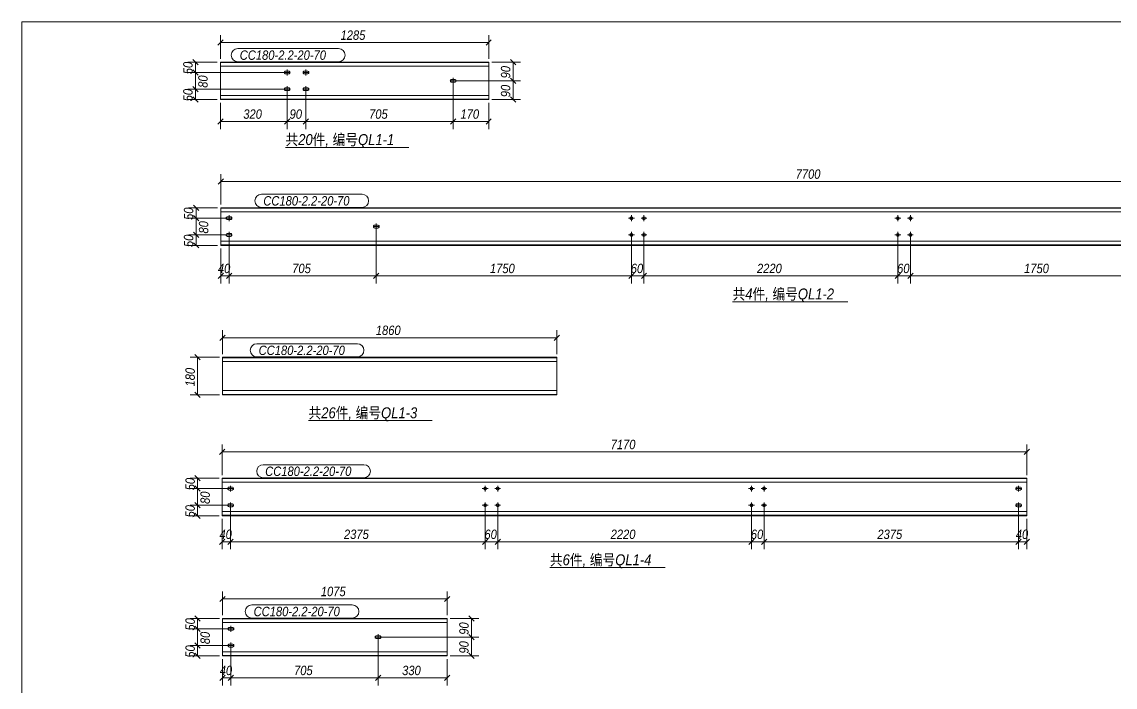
# Model space of a CAD drawing. Extents: x 857 to 4439, y -1249 to 4637.
# Drawn here: x 859.8 to 1208.8, y 3924.2 to 4136.6 of the extents above; entities that cross this region are included whole.
import ezdxf

# ---------------------------------------------------------------- set-up
doc = ezdxf.new("R2010")
doc.units = 0
doc.header["$LTSCALE"] = 1000
doc.header["$MEASUREMENT"] = 0
doc.linetypes.add('XKITLINE00', pattern=[0])
doc.linetypes.add('XKITLINE02', pattern=[4, 2, -2])
for name, color, linetype, lineweight in [('Bolt', 7, 'Continuous', 0), ('DrawingSheet', 5, 'Continuous', 0), ('OtherObjectType', 1, 'Continuous', 0), ('Part', 2, 'Continuous', 0), ('PartMark', 3, 'Continuous', 0), ('Z-DIMENSIONS', 1, 'Continuous', 0)]:
    doc.layers.add(name, color=color, linetype=linetype, lineweight=lineweight)
doc.styles.add('Arial Italic', font='ariali.ttf')

# ---------------------------------------------------------------- blocks, each defined once
blk = doc.blocks.new('墙面檩条1')
at = {"layer": 'Bolt', "color": 3, "linetype": 'XKITLINE00', "lineweight": 0}
for p, q in [((88.79, 399.02), (88.76, 398.84)), ((88.76, 398.84), (88.76, 398.84)), ((88.76, 398.84), (88.79, 398.66)), ((90.63, 398.84), (88.76, 398.84)), ((88.9, 399.17), (88.79, 399.02)), ((88.79, 398.66), (88.9, 398.51)), ((89.05, 399.27), (88.9, 399.17)), ((88.9, 398.51), (89.05, 398.41)), ((89.23, 399.31), (89.05, 399.27)), ((89.05, 398.41), (89.23, 398.38)), ((90.16, 399.31), (89.23, 399.31)), ((89.23, 398.38), (90.16, 398.38)), ((89.69, 399.78), (89.69, 397.91)), ((90.34, 399.27), (90.16, 399.31)), ((90.16, 398.38), (90.34, 398.41)), ((90.49, 399.17), (90.34, 399.27)), ((90.34, 398.41), (90.49, 398.51)), ((90.59, 399.02), (90.49, 399.17)), ((90.49, 398.51), (90.59, 398.66)), ((90.63, 398.84), (90.59, 399.02)), ((90.59, 398.66), (90.63, 398.84)), ((90.63, 398.84), (90.63, 398.84)), ((94.79, 399.02), (94.76, 398.84)), ((94.76, 398.84), (94.76, 398.84)), ((94.76, 398.84), (94.79, 398.66)), ((96.63, 398.84), (94.76, 398.84)), ((94.9, 399.17), (94.79, 399.02)), ((94.79, 398.66), (94.9, 398.51)), ((95.05, 399.27), (94.9, 399.17)), ((94.9, 398.51), (95.05, 398.41)), ((95.23, 399.31), (95.05, 399.27)), ((95.05, 398.41), (95.23, 398.38)), ((96.16, 399.31), (95.23, 399.31)), ((95.23, 398.38), (96.16, 398.38)), ((95.69, 399.78), (95.69, 397.91)), ((96.34, 399.27), (96.16, 399.31)), ((96.16, 398.38), (96.34, 398.41)), ((96.49, 399.17), (96.34, 399.27)), ((96.34, 398.41), (96.49, 398.51)), ((96.59, 399.02), (96.49, 399.17)), ((96.49, 398.51), (96.59, 398.66)), ((96.63, 398.84), (96.59, 399.02)), ((96.59, 398.66), (96.63, 398.84)), ((96.63, 398.84), (96.63, 398.84)), ((89.69, 394.44), (89.69, 392.58)), ((95.69, 394.44), (95.69, 392.58)), ((141.79, 396.35), (141.76, 396.18)), ((141.76, 396.18), (141.76, 396.18)), ((141.76, 396.18), (141.79, 396)), ((143.63, 396.18), (141.76, 396.18)), ((141.9, 396.51), (141.79, 396.35)), ((141.79, 396), (141.9, 395.85)), ((142.05, 396.61), (141.9, 396.51)), ((141.9, 395.85), (142.05, 395.74)), ((142.23, 396.64), (142.05, 396.61)), ((142.05, 395.74), (142.23, 395.71)), ((143.16, 396.64), (142.23, 396.64)), ((142.23, 395.71), (143.16, 395.71)), ((142.69, 397.11), (142.69, 395.24)), ((143.34, 396.61), (143.16, 396.64)), ((143.16, 395.71), (143.34, 395.74)), ((143.49, 396.51), (143.34, 396.61)), ((143.34, 395.74), (143.49, 395.85)), ((143.59, 396.35), (143.49, 396.51)), ((143.49, 395.85), (143.59, 396)), ((143.63, 396.18), (143.59, 396.35)), ((143.59, 396), (143.63, 396.18)), ((143.63, 396.18), (143.63, 396.18)), ((88.79, 393.69), (88.76, 393.51)), ((88.76, 393.51), (88.76, 393.51)), ((88.76, 393.51), (88.79, 393.33)), ((90.63, 393.51), (88.76, 393.51)), ((88.9, 393.84), (88.79, 393.69)), ((88.79, 393.33), (88.9, 393.18)), ((89.05, 393.94), (88.9, 393.84)), ((88.9, 393.18), (89.05, 393.08)), ((89.23, 393.98), (89.05, 393.94)), ((89.05, 393.08), (89.23, 393.04)), ((90.16, 393.98), (89.23, 393.98)), ((89.23, 393.04), (90.16, 393.04)), ((90.34, 393.94), (90.16, 393.98)), ((90.16, 393.04), (90.34, 393.08)), ((90.49, 393.84), (90.34, 393.94)), ((90.34, 393.08), (90.49, 393.18)), ((90.59, 393.69), (90.49, 393.84)), ((90.49, 393.18), (90.59, 393.33)), ((90.63, 393.51), (90.59, 393.69)), ((90.59, 393.33), (90.63, 393.51)), ((90.63, 393.51), (90.63, 393.51)), ((94.79, 393.69), (94.76, 393.51)), ((94.76, 393.51), (94.76, 393.51)), ((94.76, 393.51), (94.79, 393.33)), ((96.63, 393.51), (94.76, 393.51)), ((94.9, 393.84), (94.79, 393.69)), ((94.79, 393.33), (94.9, 393.18)), ((95.05, 393.94), (94.9, 393.84)), ((94.9, 393.18), (95.05, 393.08)), ((95.23, 393.98), (95.05, 393.94)), ((95.05, 393.08), (95.23, 393.04)), ((96.16, 393.98), (95.23, 393.98)), ((95.23, 393.04), (96.16, 393.04)), ((96.34, 393.94), (96.16, 393.98)), ((96.16, 393.04), (96.34, 393.08)), ((96.49, 393.84), (96.34, 393.94)), ((96.34, 393.08), (96.49, 393.18)), ((96.59, 393.69), (96.49, 393.84)), ((96.49, 393.18), (96.59, 393.33)), ((96.63, 393.51), (96.59, 393.69)), ((96.59, 393.33), (96.63, 393.51)), ((96.63, 393.51), (96.63, 393.51)), ((70.24, 352.51), (70.21, 352.33)), ((70.34, 352.66), (70.24, 352.51)), ((70.49, 352.76), (70.34, 352.66)), ((70.67, 352.8), (70.49, 352.76)), ((71.61, 352.8), (70.67, 352.8)), ((71.14, 351.4), (71.14, 353.27)), ((71.78, 352.76), (71.61, 352.8)), ((71.94, 352.66), (71.78, 352.76)), ((72.04, 352.51), (71.94, 352.66)), ((72.07, 352.33), (72.04, 352.51)), ((199.6, 351.4), (199.6, 353.27)), ((203.6, 351.4), (203.6, 353.27)), ((284.64, 351.4), (284.64, 353.27)), ((288.64, 351.4), (288.64, 353.27)), ((70.21, 352.33), (70.21, 352.33)), ((70.21, 352.33), (70.24, 352.15)), ((70.21, 352.33), (72.07, 352.33)), ((70.24, 352.15), (70.34, 352)), ((70.34, 352), (70.49, 351.9)), ((70.49, 351.9), (70.67, 351.87)), ((70.67, 351.87), (71.61, 351.87)), ((71.61, 351.87), (71.78, 351.9)), ((71.78, 351.9), (71.94, 352)), ((71.94, 352), (72.04, 352.15)), ((72.04, 352.15), (72.07, 352.33)), ((72.07, 352.33), (72.07, 352.33)), ((117.24, 349.85), (117.21, 349.67)), ((117.21, 349.67), (117.21, 349.67)), ((117.21, 349.67), (117.24, 349.49)), ((117.21, 349.67), (119.07, 349.67)), ((117.34, 350), (117.24, 349.85)), ((117.24, 349.49), (117.34, 349.34)), ((117.49, 350.1), (117.34, 350)), ((117.34, 349.34), (117.49, 349.24)), ((117.67, 350.13), (117.49, 350.1)), ((117.49, 349.24), (117.67, 349.2)), ((118.61, 350.13), (117.67, 350.13)), ((117.67, 349.2), (118.61, 349.2)), ((118.14, 348.73), (118.14, 350.6)), ((118.78, 350.1), (118.61, 350.13)), ((118.61, 349.2), (118.78, 349.24)), ((118.94, 350), (118.78, 350.1)), ((118.78, 349.24), (118.94, 349.34)), ((119.04, 349.85), (118.94, 350)), ((118.94, 349.34), (119.04, 349.49)), ((119.07, 349.67), (119.04, 349.85)), ((119.04, 349.49), (119.07, 349.67)), ((119.07, 349.67), (119.07, 349.67)), ((200.54, 352.33), (198.67, 352.33)), ((204.54, 352.33), (202.67, 352.33)), ((285.57, 352.33), (283.7, 352.33)), ((289.57, 352.33), (287.7, 352.33)), ((70.24, 347.18), (70.21, 347)), ((70.21, 347), (70.21, 347)), ((70.21, 347), (70.24, 346.82)), ((70.21, 347), (72.07, 347)), ((70.34, 347.33), (70.24, 347.18)), ((70.24, 346.82), (70.34, 346.67)), ((70.49, 347.43), (70.34, 347.33)), ((70.34, 346.67), (70.49, 346.57)), ((70.67, 347.47), (70.49, 347.43)), ((70.49, 346.57), (70.67, 346.53)), ((71.61, 347.47), (70.67, 347.47)), ((70.67, 346.53), (71.61, 346.53)), ((71.14, 346.07), (71.14, 347.93)), ((71.78, 347.43), (71.61, 347.47)), ((71.61, 346.53), (71.78, 346.57)), ((71.94, 347.33), (71.78, 347.43)), ((71.78, 346.57), (71.94, 346.67)), ((72.04, 347.18), (71.94, 347.33)), ((71.94, 346.67), (72.04, 346.82)), ((72.07, 347), (72.04, 347.18)), ((72.04, 346.82), (72.07, 347)), ((72.07, 347), (72.07, 347)), ((200.54, 347), (198.67, 347)), ((199.6, 346.07), (199.6, 347.93)), ((204.54, 347), (202.67, 347)), ((203.6, 346.07), (203.6, 347.93)), ((285.57, 347), (283.7, 347)), ((284.64, 346.07), (284.64, 347.93)), ((289.57, 347), (287.7, 347)), ((288.64, 346.07), (288.64, 347.93)), ((70.74, 266.21), (70.7, 266.03)), ((70.7, 266.03), (70.7, 266.03)), ((70.7, 266.03), (70.74, 265.85)), ((70.7, 266.03), (72.57, 266.03)), ((70.84, 266.36), (70.74, 266.21)), ((70.74, 265.85), (70.84, 265.7)), ((70.99, 266.46), (70.84, 266.36)), ((70.84, 265.7), (70.99, 265.6)), ((71.17, 266.5), (70.99, 266.46)), ((70.99, 265.6), (71.17, 265.56)), ((72.1, 266.5), (71.17, 266.5)), ((71.17, 265.56), (72.1, 265.56)), ((71.64, 265.1), (71.64, 266.96)), ((72.28, 266.46), (72.1, 266.5)), ((72.1, 265.56), (72.28, 265.6)), ((72.43, 266.36), (72.28, 266.46)), ((72.28, 265.6), (72.43, 265.7)), ((72.54, 266.21), (72.43, 266.36)), ((72.43, 265.7), (72.54, 265.85)), ((72.57, 266.03), (72.54, 266.21)), ((72.54, 265.85), (72.57, 266.03)), ((72.57, 266.03), (72.57, 266.03)), ((153.83, 266.03), (151.96, 266.03)), ((152.9, 265.1), (152.9, 266.96)), ((157.83, 266.03), (155.96, 266.03)), ((156.9, 265.1), (156.9, 266.96)), ((238.86, 266.03), (237, 266.03)), ((237.93, 265.1), (237.93, 266.96)), ((242.86, 266.03), (241, 266.03)), ((241.93, 265.1), (241.93, 266.96)), ((322.29, 266.21), (322.26, 266.03)), ((322.26, 266.03), (322.26, 266.03)), ((322.26, 266.03), (322.29, 265.85)), ((322.26, 266.03), (324.12, 266.03)), ((322.39, 266.36), (322.29, 266.21)), ((322.29, 265.85), (322.39, 265.7)), ((322.54, 266.46), (322.39, 266.36)), ((322.39, 265.7), (322.54, 265.6)), ((322.72, 266.5), (322.54, 266.46)), ((322.54, 265.6), (322.72, 265.56)), ((323.66, 266.5), (322.72, 266.5)), ((322.72, 265.56), (323.66, 265.56)), ((323.19, 265.1), (323.19, 266.96)), ((323.84, 266.46), (323.66, 266.5)), ((323.66, 265.56), (323.84, 265.6)), ((323.99, 266.36), (323.84, 266.46)), ((323.84, 265.6), (323.99, 265.7)), ((324.09, 266.21), (323.99, 266.36)), ((323.99, 265.7), (324.09, 265.85)), ((324.12, 266.03), (324.09, 266.21)), ((324.09, 265.85), (324.12, 266.03)), ((324.12, 266.03), (324.12, 266.03)), ((70.74, 260.88), (70.7, 260.7)), ((70.7, 260.7), (70.7, 260.7)), ((70.7, 260.7), (70.74, 260.52)), ((70.7, 260.7), (72.57, 260.7)), ((70.84, 261.03), (70.74, 260.88)), ((70.74, 260.52), (70.84, 260.37)), ((70.99, 261.13), (70.84, 261.03)), ((70.84, 260.37), (70.99, 260.27)), ((71.17, 261.16), (70.99, 261.13)), ((70.99, 260.27), (71.17, 260.23)), ((72.1, 261.16), (71.17, 261.16)), ((71.17, 260.23), (72.1, 260.23)), ((71.64, 259.76), (71.64, 261.63)), ((72.28, 261.13), (72.1, 261.16)), ((72.1, 260.23), (72.28, 260.27)), ((72.43, 261.03), (72.28, 261.13)), ((72.28, 260.27), (72.43, 260.37)), ((72.54, 260.88), (72.43, 261.03)), ((72.43, 260.37), (72.54, 260.52)), ((72.57, 260.7), (72.54, 260.88)), ((72.54, 260.52), (72.57, 260.7)), ((72.57, 260.7), (72.57, 260.7)), ((153.83, 260.7), (151.96, 260.7)), ((152.9, 259.76), (152.9, 261.63)), ((157.83, 260.7), (155.96, 260.7)), ((156.9, 259.76), (156.9, 261.63)), ((238.86, 260.7), (237, 260.7)), ((237.93, 259.76), (237.93, 261.63)), ((242.86, 260.7), (241, 260.7)), ((241.93, 259.76), (241.93, 261.63)), ((322.29, 260.88), (322.26, 260.7)), ((322.26, 260.7), (322.26, 260.7)), ((322.26, 260.7), (322.29, 260.52)), ((322.26, 260.7), (324.12, 260.7)), ((322.39, 261.03), (322.29, 260.88)), ((322.29, 260.52), (322.39, 260.37)), ((322.54, 261.13), (322.39, 261.03)), ((322.39, 260.37), (322.54, 260.27)), ((322.72, 261.16), (322.54, 261.13)), ((322.54, 260.27), (322.72, 260.23)), ((323.66, 261.16), (322.72, 261.16)), ((322.72, 260.23), (323.66, 260.23)), ((323.19, 259.76), (323.19, 261.63)), ((323.84, 261.13), (323.66, 261.16)), ((323.66, 260.23), (323.84, 260.27)), ((323.99, 261.03), (323.84, 261.13)), ((323.84, 260.27), (323.99, 260.37)), ((324.09, 260.88), (323.99, 261.03)), ((323.99, 260.37), (324.09, 260.52)), ((324.12, 260.7), (324.09, 260.88)), ((324.09, 260.52), (324.12, 260.7)), ((324.12, 260.7), (324.12, 260.7)), ((70.83, 221.44), (70.79, 221.26)), ((70.79, 221.26), (70.79, 221.26)), ((70.79, 221.26), (70.83, 221.09)), ((72.66, 221.26), (70.79, 221.26)), ((70.93, 221.59), (70.83, 221.44)), ((70.83, 221.09), (70.93, 220.93)), ((71.08, 221.7), (70.93, 221.59)), ((70.93, 220.93), (71.08, 220.83)), ((71.26, 221.73), (71.08, 221.7)), ((71.08, 220.83), (71.26, 220.8)), ((72.19, 221.73), (71.26, 221.73)), ((71.26, 220.8), (72.19, 220.8)), ((71.73, 222.2), (71.73, 220.33)), ((72.37, 221.7), (72.19, 221.73)), ((72.19, 220.8), (72.37, 220.83)), ((72.52, 221.59), (72.37, 221.7)), ((72.37, 220.83), (72.52, 220.93)), ((72.62, 221.44), (72.52, 221.59)), ((72.52, 220.93), (72.62, 221.09)), ((72.66, 221.26), (72.62, 221.44)), ((72.62, 221.09), (72.66, 221.26)), ((72.66, 221.26), (72.66, 221.26)), ((71.26, 216.4), (71.08, 216.36)), ((72.19, 216.4), (71.26, 216.4)), ((71.73, 216.86), (71.73, 215)), ((72.37, 216.36), (72.19, 216.4)), ((117.83, 218.78), (117.79, 218.6)), ((117.79, 218.6), (117.79, 218.6)), ((117.79, 218.6), (117.83, 218.42)), ((119.66, 218.6), (117.79, 218.6)), ((117.93, 218.93), (117.83, 218.78)), ((117.83, 218.42), (117.93, 218.27)), ((118.08, 219.03), (117.93, 218.93)), ((117.93, 218.27), (118.08, 218.17)), ((118.26, 219.06), (118.08, 219.03)), ((118.08, 218.17), (118.26, 218.13)), ((119.19, 219.06), (118.26, 219.06)), ((118.26, 218.13), (119.19, 218.13)), ((118.73, 219.53), (118.73, 217.66)), ((119.37, 219.03), (119.19, 219.06)), ((119.19, 218.13), (119.37, 218.17)), ((119.52, 218.93), (119.37, 219.03)), ((119.37, 218.17), (119.52, 218.27)), ((119.62, 218.78), (119.52, 218.93)), ((119.52, 218.27), (119.62, 218.42)), ((119.66, 218.6), (119.62, 218.78)), ((119.62, 218.42), (119.66, 218.6)), ((119.66, 218.6), (119.66, 218.6)), ((70.83, 216.11), (70.79, 215.93)), ((70.79, 215.93), (70.79, 215.93)), ((70.79, 215.93), (70.83, 215.75)), ((72.66, 215.93), (70.79, 215.93)), ((70.93, 216.26), (70.83, 216.11)), ((70.83, 215.75), (70.93, 215.6)), ((71.08, 216.36), (70.93, 216.26)), ((70.93, 215.6), (71.08, 215.5)), ((71.08, 215.5), (71.26, 215.46)), ((71.26, 215.46), (72.19, 215.46)), ((72.19, 215.46), (72.37, 215.5)), ((72.52, 216.26), (72.37, 216.36)), ((72.37, 215.5), (72.52, 215.6)), ((72.62, 216.11), (72.52, 216.26)), ((72.52, 215.6), (72.62, 215.75)), ((72.66, 215.93), (72.62, 216.11)), ((72.62, 215.75), (72.66, 215.93)), ((72.66, 215.93), (72.66, 215.93))]:
    blk.add_line(p, q, dxfattribs=at)
for centre in [(199.6, 352.33), (203.6, 352.33), (284.64, 352.33), (288.64, 352.33), (199.6, 347), (203.6, 347), (284.64, 347), (288.64, 347), (152.9, 266.03), (156.9, 266.03), (237.93, 266.03), (241.93, 266.03), (152.9, 260.7), (156.9, 260.7), (237.93, 260.7), (241.93, 260.7)]:
    blk.add_circle(centre, 0.467, dxfattribs=at)
at = {"layer": 'DrawingSheet', "color": 5, "linetype": 'XKITLINE00', "lineweight": 0}
for p, q in [((589, 415), (5, 415)), ((5, 415), (5, 5))]:
    blk.add_line(p, q, dxfattribs=at)
at = {"layer": 'OtherObjectType', "color": 1, "linetype": 'XKITLINE00', "lineweight": 0}
for p, q in [((89.16, 374.92), (128.58, 374.92)), ((231.88, 325.65), (268.7, 325.65)), ((96.51, 287.71), (135.93, 287.71)), ((173.57, 240.79), (210.39, 240.79))]:
    blk.add_line(p, q, dxfattribs=at)
at = {"layer": 'Part', "color": 2, "linetype": 'XKITLINE00', "lineweight": 0}
for p, q in [((68.36, 390.18), (68.36, 402.18)), ((154.03, 402.18), (68.36, 402.18)), ((154.03, 390.18), (154.03, 402.18)), ((154.03, 400.84), (68.36, 400.84)), ((154.03, 391.51), (68.36, 391.51)), ((154.03, 390.18), (68.36, 390.18)), ((68.47, 343.67), (68.47, 355.67)), ((159.04, 355.67), (68.47, 355.67)), ((159.04, 354.33), (68.47, 354.33)), ((244.07, 355.67), (159.14, 355.67)), ((244.07, 354.33), (159.14, 354.33)), ((329.1, 355.67), (244.17, 355.67)), ((329.1, 354.33), (244.17, 354.33)), ((444.47, 355.67), (329.2, 355.67)), ((444.47, 354.33), (329.2, 354.33)), ((159.04, 345), (68.47, 345)), ((159.04, 343.67), (68.47, 343.67)), ((244.07, 345), (159.14, 345)), ((244.07, 343.67), (159.14, 343.67)), ((329.1, 345), (244.17, 345)), ((329.1, 343.67), (244.17, 343.67)), ((444.47, 345), (329.2, 345)), ((444.47, 343.67), (329.2, 343.67)), ((69.06, 295.96), (69.06, 307.96)), ((122.39, 307.96), (69.06, 307.96)), ((175.83, 307.96), (122.49, 307.96)), ((175.83, 295.96), (175.83, 307.96)), ((122.39, 306.63), (69.06, 306.63)), ((175.83, 306.63), (122.49, 306.63)), ((122.39, 297.29), (69.06, 297.29)), ((175.83, 297.29), (122.49, 297.29)), ((122.39, 295.96), (69.06, 295.96)), ((175.83, 295.96), (122.49, 295.96)), ((68.97, 257.36), (68.97, 269.36)), ((112.33, 269.36), (68.97, 269.36)), ((197.36, 269.36), (112.43, 269.36)), ((282.4, 269.36), (197.46, 269.36)), ((325.86, 269.36), (282.5, 269.36)), ((325.86, 257.36), (325.86, 269.36)), ((112.33, 268.03), (68.97, 268.03)), ((197.36, 268.03), (112.43, 268.03)), ((282.4, 268.03), (197.46, 268.03)), ((325.86, 268.03), (282.5, 268.03)), ((112.33, 258.7), (68.97, 258.7)), ((197.36, 258.7), (112.43, 258.7)), ((282.4, 258.7), (197.46, 258.7)), ((325.86, 258.7), (282.5, 258.7)), ((112.33, 257.36), (68.97, 257.36)), ((197.36, 257.36), (112.43, 257.36)), ((282.4, 257.36), (197.46, 257.36)), ((325.86, 257.36), (282.5, 257.36)), ((69.06, 212.6), (69.06, 224.6)), ((140.73, 224.6), (69.06, 224.6)), ((140.73, 212.6), (140.73, 224.6)), ((140.73, 223.26), (69.06, 223.26)), ((140.73, 213.93), (69.06, 213.93)), ((140.73, 212.6), (69.06, 212.6))]:
    blk.add_line(p, q, dxfattribs=at)
at = {"layer": 'Part', "color": 7, "linetype": 'XKITLINE02', "lineweight": 0}
for p, q in [((154.03, 402.03), (68.36, 402.03)), ((154.03, 390.32), (68.36, 390.32)), ((159.04, 355.52), (68.47, 355.52)), ((244.07, 355.52), (159.14, 355.52)), ((329.1, 355.52), (244.17, 355.52)), ((444.47, 355.52), (329.2, 355.52)), ((159.04, 343.81), (68.47, 343.81)), ((244.07, 343.81), (159.14, 343.81)), ((329.1, 343.81), (244.17, 343.81)), ((444.47, 343.81), (329.2, 343.81)), ((122.39, 307.81), (69.06, 307.81)), ((175.83, 307.81), (122.49, 307.81)), ((122.39, 296.11), (69.06, 296.11)), ((175.83, 296.11), (122.49, 296.11)), ((112.33, 269.22), (68.97, 269.22)), ((197.36, 269.22), (112.43, 269.22)), ((282.4, 269.22), (197.46, 269.22)), ((325.86, 269.22), (282.5, 269.22)), ((112.33, 257.51), (68.97, 257.51)), ((197.36, 257.51), (112.43, 257.51)), ((282.4, 257.51), (197.46, 257.51)), ((325.86, 257.51), (282.5, 257.51)), ((140.73, 224.45), (69.06, 224.45)), ((140.73, 212.74), (69.06, 212.74))]:
    blk.add_line(p, q, dxfattribs=at)
at = {"layer": 'PartMark', "color": 1, "linetype": 'XKITLINE00', "lineweight": 0}
for p, q in [((73.96, 406.48), (106.07, 406.48)), ((73.96, 402.28), (106.07, 402.28)), ((81.48, 359.97), (113.59, 359.97)), ((81.48, 355.77), (113.59, 355.77)), ((79.99, 312.26), (112.1, 312.26)), ((79.99, 308.06), (112.1, 308.06)), ((82.07, 273.66), (114.18, 273.66)), ((82.07, 269.46), (114.18, 269.46)), ((78.38, 228.9), (110.49, 228.9)), ((78.38, 224.7), (110.49, 224.7))]:
    blk.add_line(p, q, dxfattribs=at)
for centre, start, end in [((73.96, 404.38), 90, 270), ((106.07, 404.38), 270, 90), ((81.48, 357.87), 90, 270), ((113.59, 357.87), 270, 90), ((79.99, 310.16), 90, 270), ((112.1, 310.16), 270, 90), ((82.07, 271.56), 90, 270), ((114.18, 271.56), 270, 90), ((78.38, 226.8), 90, 270), ((110.49, 226.8), 270, 90)]:
    blk.add_arc(centre, 2.1, start, end, dxfattribs=at)
at = {"layer": 'Z-DIMENSIONS', "color": 4, "linetype": 'XKITLINE00', "lineweight": 0}
for p, q in [((69.21, 409.21), (67.51, 407.52)), ((68.36, 403.18), (68.36, 410.76)), ((68.36, 408.36), (154.03, 408.36)), ((154.87, 409.21), (153.18, 407.52)), ((154.03, 403.18), (154.03, 410.76)), ((67.36, 402.18), (58.01, 402.18)), ((59.57, 403.02), (61.26, 401.33)), ((60.41, 398.84), (60.41, 402.18)), ((155.03, 402.18), (164.23, 402.18)), ((160.98, 403.02), (162.68, 401.33)), ((161.83, 396.18), (161.83, 402.18)), ((88.69, 398.84), (58.01, 398.84)), ((88.69, 398.84), (58.01, 398.84)), ((59.57, 399.69), (61.26, 397.99)), ((59.57, 399.69), (61.26, 397.99)), ((60.41, 393.51), (60.41, 398.84)), ((142.69, 395.18), (142.69, 380.77)), ((142.69, 395.18), (142.69, 380.77)), ((143.69, 396.18), (164.23, 396.18)), ((143.69, 396.18), (164.23, 396.18)), ((160.98, 397.02), (162.68, 395.33)), ((160.98, 397.02), (162.68, 395.33)), ((161.83, 390.18), (161.83, 396.18)), ((88.69, 393.51), (58.01, 393.51)), ((88.69, 393.51), (58.01, 393.51)), ((59.57, 394.36), (61.26, 392.66)), ((59.57, 394.36), (61.26, 392.66)), ((59.57, 391.02), (61.26, 389.33)), ((60.41, 390.18), (60.41, 393.51)), ((89.69, 392.51), (89.69, 380.77)), ((89.69, 392.51), (89.69, 380.77)), ((95.69, 392.51), (95.69, 380.77)), ((95.69, 392.51), (95.69, 380.77)), ((160.98, 391.02), (162.68, 389.33)), ((67.36, 390.18), (58.01, 390.18)), ((68.36, 389.18), (68.36, 380.77)), ((154.03, 389.18), (154.03, 380.77)), ((155.03, 390.18), (164.23, 390.18)), ((69.21, 384.02), (67.51, 382.32)), ((90.54, 384.02), (88.84, 382.32)), ((90.54, 384.02), (88.84, 382.32)), ((96.54, 384.02), (94.84, 382.32)), ((96.54, 384.02), (94.84, 382.32)), ((143.54, 384.02), (141.84, 382.32)), ((143.54, 384.02), (141.84, 382.32)), ((154.87, 384.02), (153.18, 382.32)), ((68.36, 383.17), (89.69, 383.17)), ((89.69, 383.17), (95.69, 383.17)), ((95.69, 383.17), (142.69, 383.17)), ((142.69, 383.17), (154.03, 383.17)), ((69.32, 364.86), (67.62, 363.16)), ((68.47, 356.67), (68.47, 366.41)), ((68.47, 364.01), (444.47, 364.01)), ((59.77, 356.52), (61.46, 354.82)), ((67.47, 355.67), (58.22, 355.67)), ((59.77, 353.18), (61.46, 351.49)), ((59.77, 353.18), (61.46, 351.49)), ((60.62, 352.33), (60.62, 355.67)), ((70.14, 352.33), (58.22, 352.33)), ((70.14, 352.33), (58.22, 352.33)), ((60.62, 347), (60.62, 352.33)), ((70.14, 347), (58.22, 347)), ((70.14, 347), (58.22, 347)), ((59.77, 347.85), (61.46, 346.15)), ((59.77, 347.85), (61.46, 346.15)), ((60.62, 343.67), (60.62, 347)), ((71.14, 346), (71.14, 331.5)), ((71.14, 346), (71.14, 331.5)), ((118.14, 348.67), (118.14, 331.5)), ((118.14, 348.67), (118.14, 331.5)), ((199.6, 346), (199.6, 331.5)), ((199.6, 346), (199.6, 331.5)), ((203.6, 346), (203.6, 331.5)), ((203.6, 346), (203.6, 331.5)), ((284.64, 346), (284.64, 331.5)), ((284.64, 346), (284.64, 331.5)), ((288.64, 346), (288.64, 331.5)), ((288.64, 346), (288.64, 331.5)), ((67.47, 343.67), (58.22, 343.67)), ((59.77, 344.52), (61.46, 342.82)), ((68.47, 342.67), (68.47, 331.5)), ((69.32, 334.75), (67.62, 333.05)), ((68.47, 333.9), (71.14, 333.9)), ((71.99, 334.75), (70.29, 333.05)), ((71.99, 334.75), (70.29, 333.05)), ((71.14, 333.9), (118.14, 333.9)), ((118.99, 334.75), (117.29, 333.05)), ((118.99, 334.75), (117.29, 333.05)), ((118.14, 333.9), (199.6, 333.9)), ((200.45, 334.75), (198.76, 333.05)), ((200.45, 334.75), (198.76, 333.05)), ((199.6, 333.9), (203.6, 333.9)), ((204.45, 334.75), (202.76, 333.05)), ((204.45, 334.75), (202.76, 333.05)), ((203.6, 333.9), (284.64, 333.9)), ((285.49, 334.75), (283.79, 333.05)), ((285.49, 334.75), (283.79, 333.05)), ((284.64, 333.9), (288.64, 333.9)), ((289.49, 334.75), (287.79, 333.05)), ((289.49, 334.75), (287.79, 333.05)), ((288.64, 333.9), (370.14, 333.9)), ((69.91, 315), (68.21, 313.3)), ((69.06, 308.96), (69.06, 316.55)), ((69.06, 314.15), (175.83, 314.15)), ((176.67, 315), (174.98, 313.3)), ((175.83, 308.96), (175.83, 316.55)), ((68.06, 307.96), (58.71, 307.96)), ((60.27, 308.81), (61.96, 307.11)), ((61.11, 295.96), (61.11, 307.96)), ((60.27, 296.81), (61.96, 295.11)), ((68.06, 295.96), (58.71, 295.96)), ((68.97, 270.36), (68.97, 280.11)), ((325.86, 270.36), (325.86, 280.11)), ((69.82, 278.56), (68.12, 276.86)), ((68.97, 277.71), (325.86, 277.71)), ((326.71, 278.56), (325.01, 276.86)), ((67.97, 269.36), (58.71, 269.36)), ((60.27, 270.21), (61.96, 268.52)), ((61.11, 266.03), (61.11, 269.36)), ((70.64, 266.03), (58.71, 266.03)), ((70.64, 266.03), (58.71, 266.03)), ((60.27, 266.88), (61.96, 265.18)), ((60.27, 266.88), (61.96, 265.18)), ((61.11, 260.7), (61.11, 266.03)), ((70.64, 260.7), (58.71, 260.7)), ((70.64, 260.7), (58.71, 260.7)), ((60.27, 261.55), (61.96, 259.85)), ((60.27, 261.55), (61.96, 259.85)), ((61.11, 257.36), (61.11, 260.7)), ((71.64, 259.7), (71.64, 246.64)), ((71.64, 259.7), (71.64, 246.64)), ((152.9, 259.7), (152.9, 246.64)), ((152.9, 259.7), (152.9, 246.64)), ((156.9, 259.7), (156.9, 246.64)), ((156.9, 259.7), (156.9, 246.64)), ((237.93, 259.7), (237.93, 246.64)), ((237.93, 259.7), (237.93, 246.64)), ((241.93, 259.7), (241.93, 246.64)), ((241.93, 259.7), (241.93, 246.64)), ((323.19, 259.7), (323.19, 246.64)), ((323.19, 259.7), (323.19, 246.64)), ((67.97, 257.36), (58.71, 257.36)), ((60.27, 258.21), (61.96, 256.52)), ((68.97, 256.36), (68.97, 246.64)), ((325.86, 256.36), (325.86, 246.64)), ((69.82, 249.88), (68.12, 248.19)), ((68.97, 249.04), (71.64, 249.04)), ((72.49, 249.88), (70.79, 248.19)), ((72.49, 249.88), (70.79, 248.19)), ((71.64, 249.04), (152.9, 249.04)), ((153.75, 249.88), (152.05, 248.19)), ((153.75, 249.88), (152.05, 248.19)), ((152.9, 249.04), (156.9, 249.04)), ((157.75, 249.88), (156.05, 248.19)), ((157.75, 249.88), (156.05, 248.19)), ((156.9, 249.04), (237.93, 249.04)), ((238.78, 249.88), (237.08, 248.19)), ((238.78, 249.88), (237.08, 248.19)), ((237.93, 249.04), (241.93, 249.04)), ((242.78, 249.88), (241.08, 248.19)), ((242.78, 249.88), (241.08, 248.19)), ((241.93, 249.04), (323.19, 249.04)), ((324.04, 249.88), (322.34, 248.19)), ((324.04, 249.88), (322.34, 248.19)), ((323.19, 249.04), (325.86, 249.04)), ((326.71, 249.88), (325.01, 248.19)), ((69.91, 231.63), (68.21, 229.94)), ((69.06, 225.6), (69.06, 233.19)), ((69.06, 230.79), (140.73, 230.79)), ((141.57, 231.63), (139.88, 229.94)), ((140.73, 225.6), (140.73, 233.19)), ((68.06, 224.6), (58.71, 224.6)), ((60.27, 225.45), (61.96, 223.75)), ((61.11, 221.26), (61.11, 224.6)), ((141.73, 224.6), (150.93, 224.6)), ((147.68, 225.45), (149.38, 223.75)), ((148.53, 218.6), (148.53, 224.6)), ((70.73, 221.26), (58.71, 221.26)), ((70.73, 221.26), (58.71, 221.26)), ((60.27, 222.11), (61.96, 220.42)), ((60.27, 222.11), (61.96, 220.42)), ((61.11, 215.93), (61.11, 221.26)), ((60.27, 216.78), (61.96, 215.08)), ((60.27, 216.78), (61.96, 215.08)), ((118.73, 217.6), (118.73, 203.19)), ((118.73, 217.6), (118.73, 203.19)), ((119.73, 218.6), (150.93, 218.6)), ((119.73, 218.6), (150.93, 218.6)), ((147.68, 219.45), (149.38, 217.75)), ((147.68, 219.45), (149.38, 217.75)), ((148.53, 212.6), (148.53, 218.6)), ((70.73, 215.93), (58.71, 215.93)), ((70.73, 215.93), (58.71, 215.93)), ((60.27, 213.45), (61.96, 211.75)), ((61.11, 212.6), (61.11, 215.93)), ((71.73, 214.93), (71.73, 203.19)), ((71.73, 214.93), (71.73, 203.19)), ((147.68, 213.45), (149.38, 211.75)), ((68.06, 212.6), (58.71, 212.6)), ((69.06, 211.6), (69.06, 203.19)), ((140.73, 211.6), (140.73, 203.19)), ((141.73, 212.6), (150.93, 212.6)), ((69.91, 206.44), (68.21, 204.74)), ((72.57, 206.44), (70.88, 204.74)), ((72.57, 206.44), (70.88, 204.74)), ((119.57, 206.44), (117.88, 204.74)), ((119.57, 206.44), (117.88, 204.74)), ((141.57, 206.44), (139.88, 204.74)), ((69.06, 205.59), (71.73, 205.59)), ((71.73, 205.59), (118.73, 205.59)), ((118.73, 205.59), (140.73, 205.59))]:
    blk.add_line(p, q, dxfattribs=at)
at = {"layer": 'Z-DIMENSIONS', "color": 3}
for p in [(68.36, 408.36), (154.03, 408.36), (60.41, 402.18), (161.83, 402.18), (60.41, 398.84), (60.41, 398.84), (161.83, 396.18), (161.83, 396.18), (60.41, 393.51), (60.41, 393.51), (60.41, 390.18), (161.83, 390.18), (68.36, 383.17), (89.69, 383.17), (89.69, 383.17), (95.69, 383.17), (95.69, 383.17), (142.69, 383.17), (142.69, 383.17), (154.03, 383.17), (68.47, 364.01), (60.62, 355.67), (60.62, 352.33), (60.62, 352.33), (60.62, 347), (60.62, 347), (60.62, 343.67), (68.47, 333.9), (71.14, 333.9), (71.14, 333.9), (118.14, 333.9), (118.14, 333.9), (199.6, 333.9), (199.6, 333.9), (203.6, 333.9), (203.6, 333.9), (284.64, 333.9), (284.64, 333.9), (288.64, 333.9), (288.64, 333.9), (69.06, 314.15), (175.83, 314.15), (61.11, 307.96), (61.11, 295.96), (68.97, 277.71), (325.86, 277.71), (61.11, 269.36), (61.11, 266.03), (61.11, 266.03), (61.11, 260.7), (61.11, 260.7), (61.11, 257.36), (68.97, 249.04), (71.64, 249.04), (71.64, 249.04), (152.9, 249.04), (152.9, 249.04), (156.9, 249.04), (156.9, 249.04), (237.93, 249.04), (237.93, 249.04), (241.93, 249.04), (241.93, 249.04), (323.19, 249.04), (323.19, 249.04), (325.86, 249.04), (69.06, 230.79), (140.73, 230.79), (61.11, 224.6), (148.53, 224.6), (61.11, 221.26), (61.11, 221.26), (148.53, 218.6), (148.53, 218.6), (61.11, 215.93), (61.11, 215.93), (61.11, 212.6), (148.53, 212.6), (69.06, 205.59), (71.73, 205.59), (71.73, 205.59), (118.73, 205.59), (118.73, 205.59), (140.73, 205.59)]:
    blk.add_point(p, dxfattribs=at)
at = {"layer": 'OtherObjectType', "color": 1, "style": 'Arial Italic', "width": 0.85}
for s, p in [('共20件, 编号QL1-1', (89.16, 375.67)), ('共4件, 编号QL1-2', (231.88, 326.4)), ('共26件, 编号QL1-3', (96.51, 288.46)), ('共6件, 编号QL1-4', (173.57, 241.54))]:
    blk.add_text(s, height=3.5, dxfattribs=at).set_placement(p)
at = {"layer": 'PartMark', "color": 7, "style": 'Arial Italic', "width": 0.85}
for p in [(74.56, 402.88), (82.08, 356.37), (80.59, 308.66), (82.67, 270.06), (78.98, 225.3)]:
    blk.add_text('CC180-2.2-20-70', height=3, dxfattribs=at).set_placement(p)
at = {"layer": 'Z-DIMENSIONS', "color": 3, "style": 'Arial Italic', "width": 0.85}
for s, p in [('1285', (106.74, 409.26)), ('320', (75.69, 384.07)), ('90', (90.47, 384.07)), ('705', (115.85, 384.07)), ('170', (145.02, 384.07)), ('7700', (252.02, 364.91)), ('40', (67.58, 334.8)), ('705', (91.3, 334.8)), ('1750', (154.42, 334.8)), ('60', (199.38, 334.8)), ('2220', (239.67, 334.8)), ('60', (284.41, 334.8)), ('1750', (324.94, 334.8)), ('1860', (117.99, 315.05)), ('7170', (192.96, 278.61)), ('40', (68.08, 249.94)), ('2375', (107.82, 249.94)), ('60', (152.67, 249.94)), ('2220', (192.96, 249.94)), ('60', (237.71, 249.94)), ('2375', (278.11, 249.94)), ('40', (322.3, 249.94)), ('1075', (100.44, 231.69)), ('40', (68.17, 206.49)), ('705', (91.89, 206.49)), ('330', (126.39, 206.49))]:
    blk.add_text(s, height=3, dxfattribs=at).set_placement(p)
for s, p in [('50', (59.51, 398.28)), ('80', (64.31, 393.95)), ('90', (160.93, 396.95)), ('90', (160.93, 390.95)), ('50', (59.51, 389.62)), ('50', (59.72, 351.78)), ('80', (64.52, 347.44)), ('50', (59.72, 343.11)), ('180', (60.21, 298.62)), ('50', (60.21, 265.47)), ('80', (65.01, 261.14)), ('50', (60.21, 256.81)), ('50', (60.21, 220.71)), ('80', (65.01, 216.37)), ('90', (147.63, 219.37)), ('90', (147.63, 213.37)), ('50', (60.21, 212.04))]:
    blk.add_text(s, height=3, rotation=90.0002, dxfattribs=at).set_placement(p)

msp = doc.modelspace()

# ---------------------------------------------------------------- block references
msp.add_blockref('墙面檩条1', (854.82, 3721.57))

doc.saveas('drawing.dxf')
